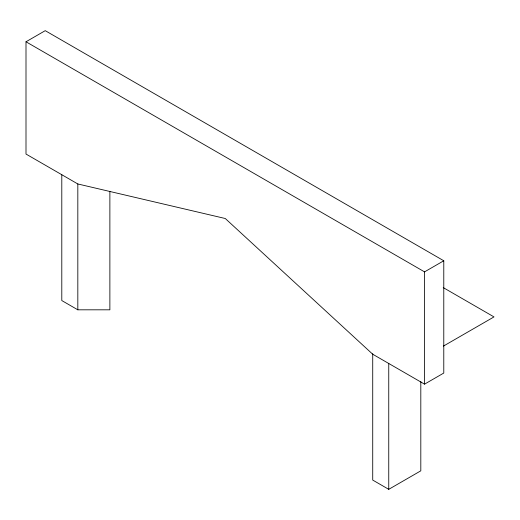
<?xml version="1.0" encoding="UTF-8"?>
<svg xmlns="http://www.w3.org/2000/svg" width="520" height="520" viewBox="0 0 520 520"><rect width="100%" height="100%" fill="white"/><g stroke="black" fill="none" stroke-linecap="round" stroke-linejoin="round"><path stroke-width="0.78" d="M26 41.776L45.234 30.667L443.781 260.767L443.781 373.048L424.548 384.15L372.723 354.231L225.277 218.511L77.825 183.969L26 154.05L26 41.776L424.548 271.875L443.781 260.767M443.443 346.093L494 316.908L443.216 287.586M372.723 353.737L372.723 480.077L388.752 489.333L420.81 470.821L420.81 381.511M61.795 174.714L61.795 300.56L77.825 309.816L109.876 309.816L109.876 191.444M424.548 271.875L424.548 384.15M388.752 363.48L388.752 489.333M77.825 183.969L77.825 309.816"/></g></svg>
